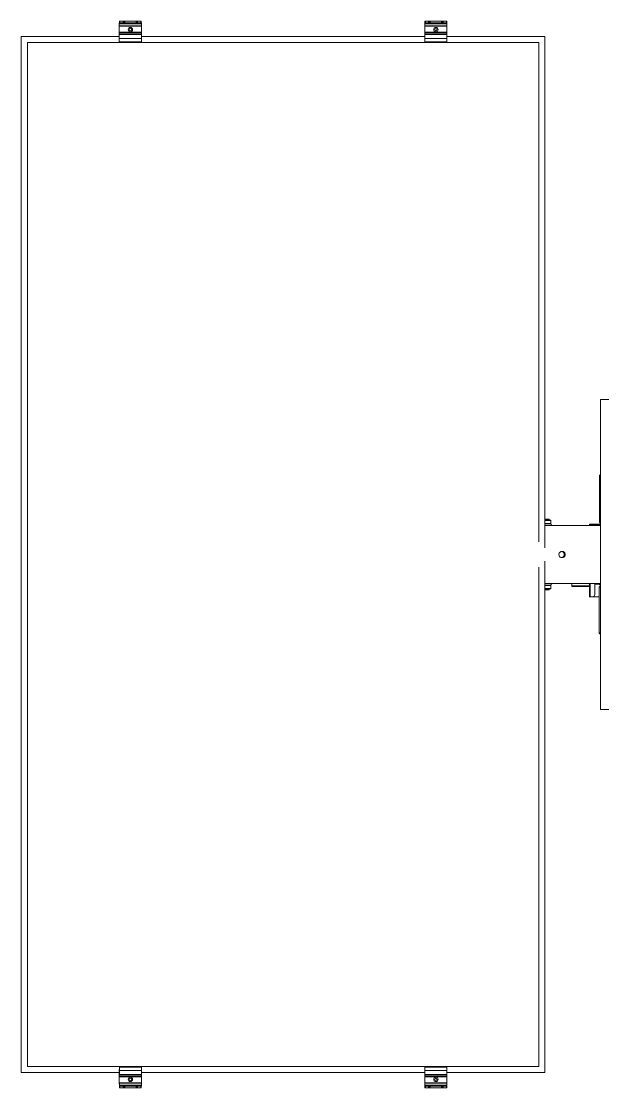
# Model space of a CAD drawing. Header units: feet. Extents: x -17 to 646, y -41 to 598.
# Drawn here: x 448.96 to 453.33, y 552.7 to 560.72 of the extents above; entities that cross this region are included whole.
import ezdxf

# ---------------------------------------------------------------- set-up
doc = ezdxf.new("R2010")
doc.units = ezdxf.units.FT
doc.header["$MEASUREMENT"] = 0

msp = doc.modelspace()

# ---------------------------------------------------------------- linework, layer by layer
at = {"color": 7, "linetype": 'Continuous', "lineweight": 15}
for p, q in [((449.6957, 560.56518), (449.6957, 560.70777)), ((449.86137, 560.70777), (449.6957, 560.70777)), ((449.86137, 560.70252), (449.6957, 560.70252)), ((449.86137, 560.68645), (449.6957, 560.68645)), ((449.69701, 560.72014), (449.69701, 560.70777)), ((449.86105, 560.72014), (449.69701, 560.72014)), ((449.72926, 560.70777), (449.72926, 560.72014)), ((449.8288, 560.70777), (449.8288, 560.72014)), ((449.86105, 560.70777), (449.86105, 560.72014)), ((449.86137, 560.68409), (449.86137, 560.70777)), ((449.86236, 560.69219), (449.86137, 560.69219)), ((449.86236, 560.5828), (449.86236, 560.69219)), ((451.99216, 560.56518), (451.99216, 560.70777)), ((452.15783, 560.70777), (451.99216, 560.70777)), ((452.15783, 560.70252), (451.99216, 560.70252)), ((452.15783, 560.68645), (451.99216, 560.68645)), ((451.99347, 560.72014), (451.99347, 560.70777)), ((452.15751, 560.72014), (451.99347, 560.72014)), ((452.02572, 560.70777), (452.02572, 560.72014)), ((452.12526, 560.70777), (452.12526, 560.72014)), ((452.15751, 560.70777), (452.15751, 560.72014)), ((452.15783, 560.68409), (452.15783, 560.70777)), ((452.15882, 560.69219), (452.15783, 560.69219)), ((452.15882, 560.5828), (452.15882, 560.69219)), ((448.95887, 560.60732), (448.95887, 552.81743)), ((449.6957, 560.60732), (448.95887, 560.60732)), ((449.6957, 560.68409), (449.86137, 560.68409)), ((449.86236, 560.63801), (449.6957, 560.63801)), ((449.86236, 560.63366), (449.6957, 560.63366)), ((449.6957, 560.62412), (449.86137, 560.62412)), ((449.6957, 560.62084), (449.86137, 560.62084)), ((449.86137, 560.56518), (449.86137, 560.62412)), ((451.99216, 560.60732), (449.86236, 560.60732)), ((451.99216, 560.68409), (452.15783, 560.68409)), ((452.15882, 560.63801), (451.99216, 560.63801)), ((452.15882, 560.63366), (451.99216, 560.63366)), ((451.99216, 560.62412), (452.15783, 560.62412)), ((451.99216, 560.62084), (452.15783, 560.62084)), ((452.15783, 560.56518), (452.15783, 560.62412)), ((452.89565, 560.60732), (452.15882, 560.60732)), ((452.89565, 560.60732), (452.89565, 556.76239)), ((449.0048, 552.86336), (449.0048, 560.56139)), ((449.0048, 560.56139), (452.84972, 560.56139)), ((449.6957, 560.59131), (449.86137, 560.59131)), ((449.6957, 560.5667), (449.86137, 560.5667)), ((449.6957, 560.56531), (449.86137, 560.56531)), ((449.6957, 560.56518), (449.86137, 560.56518)), ((449.86236, 560.5828), (449.86137, 560.5828)), ((451.99216, 560.59131), (452.15783, 560.59131)), ((451.99216, 560.5667), (452.15783, 560.5667)), ((451.99216, 560.56531), (452.15783, 560.56531)), ((451.99216, 560.56518), (452.15783, 560.56518)), ((452.15882, 560.5828), (452.15783, 560.5828)), ((452.84972, 556.80832), (452.84972, 560.56139)), ((453.31336, 557.87701), (454.44518, 557.87701)), ((453.31336, 555.54774), (453.31336, 557.87701)), ((453.30488, 556.95751), (453.30488, 557.30411)), ((452.89565, 556.97802), (452.92657, 556.97802)), ((452.89565, 556.97012), (452.93817, 556.97012)), ((452.89565, 556.94438), (452.93916, 556.94438)), ((452.89565, 556.93054), (453.31336, 556.93054)), ((452.92657, 556.97802), (452.92657, 556.97012)), ((452.93916, 556.96913), (452.93916, 556.94438)), ((452.93916, 556.94438), (452.94516, 556.93371)), ((453.23134, 556.93977), (453.23134, 556.93054)), ((453.23134, 556.93977), (453.23534, 556.93977)), ((453.27071, 556.93502), (453.23134, 556.93502)), ((453.23534, 556.93502), (453.23534, 556.93977)), ((453.30685, 556.93977), (453.23616, 556.93977)), ((453.23616, 556.93977), (453.23616, 556.93502)), ((453.23616, 556.93577), (453.27865, 556.93577)), ((453.25585, 556.93577), (453.25585, 556.93977)), ((453.27071, 556.93054), (453.27071, 556.93502)), ((453.29219, 556.93579), (453.27865, 556.93579)), ((453.27865, 556.93579), (453.27865, 556.93054)), ((453.29219, 556.93054), (453.29505, 556.93055)), ((453.297, 556.93587), (453.29505, 556.93587)), ((453.29505, 556.93055), (453.29505, 556.93587)), ((453.297, 556.93055), (453.29505, 556.93055)), ((453.297, 556.93587), (453.297, 556.93055)), ((453.01925, 556.69023), (453.01365, 556.69118)), ((452.84972, 552.86336), (452.84972, 556.61643)), ((452.89565, 556.66236), (452.89565, 552.81743)), ((453.31336, 556.49421), (452.89565, 556.49421)), ((452.93916, 556.48037), (452.89565, 556.48037)), ((452.93817, 556.45463), (452.89565, 556.45463)), ((452.92657, 556.44673), (452.89565, 556.44673)), ((452.92657, 556.45463), (452.92657, 556.44673)), ((452.94516, 556.49104), (452.93916, 556.48037)), ((452.93916, 556.48037), (452.93916, 556.45563)), ((453.09671, 556.49421), (453.09671, 556.47576)), ((453.10156, 556.47659), (453.09671, 556.47659)), ((453.10071, 556.47576), (453.09671, 556.47576)), ((453.10071, 556.47659), (453.10071, 556.47576)), ((453.10113, 556.47535), (453.10113, 556.47135)), ((453.10156, 556.47535), (453.10113, 556.47535)), ((453.10113, 556.47135), (453.23134, 556.47135)), ((453.10156, 556.47135), (453.10156, 556.47659)), ((453.23134, 556.49421), (453.23134, 556.39325)), ((453.27071, 556.41294), (453.27071, 556.49421)), ((453.27071, 556.48896), (453.29219, 556.48896)), ((453.27865, 556.49421), (453.27865, 556.48896)), ((453.29505, 556.49421), (453.29219, 556.49421)), ((453.29505, 556.49421), (453.29669, 556.49421)), ((453.29505, 556.48888), (453.29505, 556.49421)), ((453.29505, 556.48888), (453.29669, 556.48888)), ((453.29669, 556.49421), (453.29669, 556.48888)), ((453.30457, 556.12064), (453.30457, 556.46724)), ((453.3131, 556.47751), (453.3131, 555.96521)), ((453.23134, 556.39325), (453.30457, 556.39325)), ((453.31336, 555.96228), (453.3131, 555.96521)), ((454.44518, 555.54774), (453.31336, 555.54774)), ((452.84972, 552.86336), (449.0048, 552.86336)), ((449.6957, 552.84195), (449.69619, 552.84195)), ((449.6957, 552.84195), (449.6957, 552.73256)), ((449.86187, 552.85957), (449.69619, 552.85957)), ((449.69619, 552.85957), (449.69619, 552.80064)), ((449.86187, 552.85944), (449.69619, 552.85944)), ((449.86187, 552.85805), (449.69619, 552.85805)), ((449.86187, 552.83344), (449.69619, 552.83344)), ((449.86187, 552.85957), (449.86187, 552.80064)), ((449.86187, 552.84195), (449.86236, 552.84195)), ((449.86236, 552.84195), (449.86236, 552.73256)), ((451.99216, 552.84195), (451.99265, 552.84195)), ((451.99216, 552.84195), (451.99216, 552.73256)), ((452.15833, 552.85957), (451.99265, 552.85957)), ((451.99265, 552.85957), (451.99265, 552.80064)), ((452.15833, 552.85944), (451.99265, 552.85944)), ((452.15833, 552.85805), (451.99265, 552.85805)), ((452.15833, 552.83344), (451.99265, 552.83344)), ((452.15833, 552.85957), (452.15833, 552.80064)), ((452.15833, 552.84195), (452.15882, 552.84195)), ((452.15882, 552.84195), (452.15882, 552.73256)), ((448.95887, 552.81743), (449.6957, 552.81743)), ((449.6957, 552.79109), (449.86236, 552.79109)), ((449.6957, 552.78674), (449.86236, 552.78674)), ((449.86187, 552.80392), (449.69619, 552.80392)), ((449.86187, 552.80064), (449.69619, 552.80064)), ((449.86236, 552.81743), (451.99216, 552.81743)), ((451.99216, 552.79109), (452.15882, 552.79109)), ((451.99216, 552.78674), (452.15882, 552.78674)), ((452.15833, 552.80392), (451.99265, 552.80392)), ((452.15833, 552.80064), (451.99265, 552.80064)), ((452.15882, 552.81743), (452.89565, 552.81743)), ((449.6957, 552.73256), (449.69619, 552.73256)), ((449.86187, 552.74067), (449.69619, 552.74067)), ((449.69619, 552.74067), (449.69619, 552.71698)), ((449.69619, 552.7383), (449.86187, 552.7383)), ((449.69619, 552.72223), (449.86187, 552.72223)), ((449.69619, 552.71698), (449.86187, 552.71698)), ((449.69701, 552.71698), (449.69701, 552.70461)), ((449.86105, 552.70461), (449.69701, 552.70461)), ((449.72926, 552.70461), (449.72926, 552.71698)), ((449.8288, 552.70461), (449.8288, 552.71698)), ((449.86105, 552.70461), (449.86105, 552.71698)), ((449.86187, 552.74067), (449.86187, 552.71698)), ((449.86187, 552.73256), (449.86236, 552.73256)), ((451.99216, 552.73256), (451.99265, 552.73256)), ((452.15833, 552.74067), (451.99265, 552.74067)), ((451.99265, 552.74067), (451.99265, 552.71698)), ((451.99265, 552.7383), (452.15833, 552.7383)), ((451.99265, 552.72223), (452.15833, 552.72223)), ((451.99265, 552.71698), (452.15833, 552.71698)), ((451.99347, 552.71698), (451.99347, 552.70461)), ((452.15751, 552.70461), (451.99347, 552.70461)), ((452.02572, 552.70461), (452.02572, 552.71698)), ((452.12526, 552.70461), (452.12526, 552.71698)), ((452.15751, 552.70461), (452.15751, 552.71698)), ((452.15833, 552.74067), (452.15833, 552.71698)), ((452.15833, 552.73256), (452.15882, 552.73256))]:
    msp.add_line(p, q, dxfattribs=at)
at = {"color": 8, "linetype": 'Continuous', "lineweight": 15}
for p, q in [((449.7002, 560.70777), (449.7002, 560.72014)), ((449.725, 560.70777), (449.725, 560.72014)), ((449.73671, 560.70777), (449.73671, 560.72014)), ((449.82135, 560.70777), (449.82135, 560.72014)), ((449.83306, 560.70777), (449.83306, 560.72014)), ((449.85786, 560.70777), (449.85786, 560.72014)), ((451.99666, 560.70777), (451.99666, 560.72014)), ((452.02146, 560.70777), (452.02146, 560.72014)), ((452.03317, 560.70777), (452.03317, 560.72014)), ((452.11781, 560.70777), (452.11781, 560.72014)), ((452.12952, 560.70777), (452.12952, 560.72014)), ((452.15432, 560.70777), (452.15432, 560.72014)), ((449.86236, 560.60659), (449.86137, 560.60659)), ((452.15882, 560.60659), (452.15783, 560.60659)), ((452.89565, 556.96913), (452.93916, 556.96913)), ((452.89565, 556.93371), (452.94516, 556.93371)), ((453.23576, 556.93054), (453.23576, 556.93502)), ((453.24048, 556.93536), (453.23616, 556.93536)), ((453.24265, 556.93502), (453.24265, 556.93577)), ((453.31336, 556.93256), (453.30784, 556.93256)), ((452.94516, 556.49104), (452.89565, 556.49104)), ((452.93916, 556.45563), (452.89565, 556.45563)), ((453.23134, 556.47576), (453.10156, 556.47576)), ((453.23576, 556.39325), (453.23576, 556.49421)), ((453.30753, 556.49219), (453.31336, 556.49219)), ((453.31336, 556.12613), (453.3131, 556.12613)), ((453.31336, 556.12249), (453.3131, 556.12249)), ((449.6957, 552.81816), (449.69619, 552.81816)), ((449.86187, 552.81816), (449.86236, 552.81816)), ((451.99216, 552.81816), (451.99265, 552.81816)), ((452.15833, 552.81816), (452.15882, 552.81816)), ((449.7002, 552.70461), (449.7002, 552.71698)), ((449.725, 552.70461), (449.725, 552.71698)), ((449.73671, 552.70461), (449.73671, 552.71698)), ((449.82135, 552.70461), (449.82135, 552.71698)), ((449.83306, 552.70461), (449.83306, 552.71698)), ((449.85786, 552.70461), (449.85786, 552.71698)), ((451.99666, 552.70461), (451.99666, 552.71698)), ((452.02146, 552.70461), (452.02146, 552.71698)), ((452.03317, 552.70461), (452.03317, 552.71698)), ((452.11781, 552.70461), (452.11781, 552.71698)), ((452.12952, 552.70461), (452.12952, 552.71698)), ((452.15432, 552.70461), (452.15432, 552.71698))]:
    msp.add_line(p, q, dxfattribs=at)
at = {"color": 7, "linetype": 'Continuous', "lineweight": 15, "flags": 128}
for points in [[(453.31341, 557.29862), (453.31014, 557.29904), (453.30737, 557.30023), (453.30553, 557.30201), (453.30488, 557.30411), (453.30553, 557.3062), (453.30737, 557.30798), (453.31014, 557.30917), (453.31341, 557.30959)], [(453.31341, 557.302), (453.31202, 557.3022), (453.31089, 557.30275), (453.31024, 557.30356), (453.31018, 557.30447), (453.31072, 557.30532), (453.31177, 557.30593), (453.31312, 557.30621), (453.31341, 557.30622)], [(453.30488, 556.95751), (453.30553, 556.95542), (453.30737, 556.95364), (453.31014, 556.95245), (453.31341, 556.95203)], [(453.3131, 556.47272), (453.30983, 556.4723), (453.30706, 556.47111), (453.30522, 556.46934), (453.30457, 556.46724)], [(453.3131, 556.11516), (453.30983, 556.11558), (453.30706, 556.11677), (453.30522, 556.11855), (453.30457, 556.12064), (453.30522, 556.12274), (453.30706, 556.12452), (453.30983, 556.12571), (453.3131, 556.12613)], [(453.3131, 556.11854), (453.31281, 556.11854), (453.31146, 556.11882), (453.31041, 556.11944), (453.30986, 556.12028), (453.30993, 556.12119), (453.31058, 556.122), (453.31171, 556.12256), (453.3131, 556.12275)]]:
    msp.add_lwpolyline(points, dxfattribs=at)
at = {"color": 7, "linetype": 'Continuous', "lineweight": 15}
for centre, radius in [((449.77903, 560.65774), 0.01619), ((449.77903, 560.65774), 0.01614), ((449.77903, 560.65774), 0.0082), ((452.07549, 560.65774), 0.01619), ((452.07549, 560.65774), 0.01614), ((452.07549, 560.65774), 0.0082), ((449.77903, 552.76701), 0.01619), ((449.77903, 552.76701), 0.01614), ((449.77903, 552.76701), 0.0082), ((452.07549, 552.76701), 0.01619), ((452.07549, 552.76701), 0.01614), ((452.07549, 552.76701), 0.0082)]:
    msp.add_circle(centre, radius, dxfattribs=at)
for centre, radius, start, end in [((452.93817, 556.96913), 0.000994, 0, 90), ((452.9433, 556.93267), 0.00213, 270, 29.342741), ((453.24265, 556.93012), 0.00567, 93.996724, 120.239719), ((453.01942, 556.71225), 0.02202, 269.548062, 103.14842), ((452.93817, 556.45563), 0.000994, 270, 0), ((452.9433, 556.49208), 0.00213, 330.657259, 90), ((453.10113, 556.47576), 0.00442, 180, 270), ((453.10113, 556.47576), 0.000417, 180, 270), ((453.25103, 556.41294), 0.01968, 270, 0)]:
    msp.add_arc(centre, radius, start, end, dxfattribs=at)
at = {"color": 7, "linetype": 'Continuous', "lineweight": 15, "extrusion": (0, 0, -1)}
for centre, start_param, end_param in [((453.297, 556.95541), 4.8857354, 6.1922387), ((453.297, 556.94724), 4.7890336, 5.5615599), ((453.29669, 556.46935), 3.2325392, 4.5390425), ((453.29669, 556.47751), 3.863218, 4.712389)]:
    msp.add_ellipse(centre, major_axis=(0, -0.01955), ratio=0.8390996, start_param=start_param, end_param=end_param, dxfattribs=at)
at = {"color": 7, "linetype": 'Continuous', "lineweight": 15}
for points, knots in [([(453.29505, 556.93587), (453.29477, 556.93587), (453.29382, 556.93585), (453.29287, 556.93582), (453.29219, 556.93579)], [0, 0, 0, 0, 0.2899484, 1, 1, 1, 1]), ([(453.29849, 556.93594), (453.29822, 556.93592), (453.29772, 556.93588), (453.29722, 556.93587), (453.297, 556.93587)], [0, 0, 0, 0, 0.55863, 1, 1, 1, 1]), ([(453.297, 556.93055), (453.29884, 556.93054), (453.30187, 556.93052), (453.30535, 556.93099), (453.30707, 556.93182), (453.30771, 556.93244), (453.30784, 556.93256)], [0, 0, 0, 0, 0.4509321, 0.7416359, 0.9467761, 1, 1, 1, 1]), ([(453.04808, 556.71238), (453.04782, 556.70971), (453.0473, 556.70438), (453.04323, 556.69728), (453.03722, 556.69186), (453.02969, 556.68874), (453.02157, 556.68829), (453.01378, 556.69054), (453.00717, 556.69523), (453.00246, 556.70185), (453.00021, 556.70967), (453.00067, 556.71778), (453.00378, 556.72527), (453.00918, 556.73132), (453.0163, 556.73526), (453.02432, 556.73661), (453.03232, 556.73525), (453.03942, 556.73133), (453.0448, 556.72528), (453.04767, 556.71859), (453.04797, 556.71415), (453.04808, 556.71238)], [0, 0, 0, 0, 0.0534721, 0.1069366, 0.1605988, 0.2143948, 0.2679745, 0.3213249, 0.3747908, 0.4285361, 0.4822904, 0.5357704, 0.589121, 0.6426847, 0.6964765, 0.7501547, 0.803552, 0.8569406, 0.9106047, 0.9644002, 1, 1, 1, 1]), ([(453.29219, 556.48896), (453.29247, 556.48896), (453.29341, 556.48894), (453.29437, 556.4889), (453.29505, 556.48888)], [0, 0, 0, 0, 0.2899821, 1, 1, 1, 1]), ([(453.30753, 556.49219), (453.30698, 556.49261), (453.30567, 556.49364), (453.30235, 556.49417), (453.29914, 556.4942), (453.29706, 556.49421), (453.29669, 556.49421)], [0, 0, 0, 0, 0.2013313, 0.486191, 0.9095162, 1, 1, 1, 1]), ([(453.29669, 556.48888), (453.29697, 556.48888), (453.29747, 556.48887), (453.29796, 556.48883), (453.29818, 556.48881)], [0, 0, 0, 0, 0.5582167, 1, 1, 1, 1])]:
    msp.add_open_spline(points, degree=3, knots=knots, dxfattribs=at)

doc.saveas('drawing.dxf')
